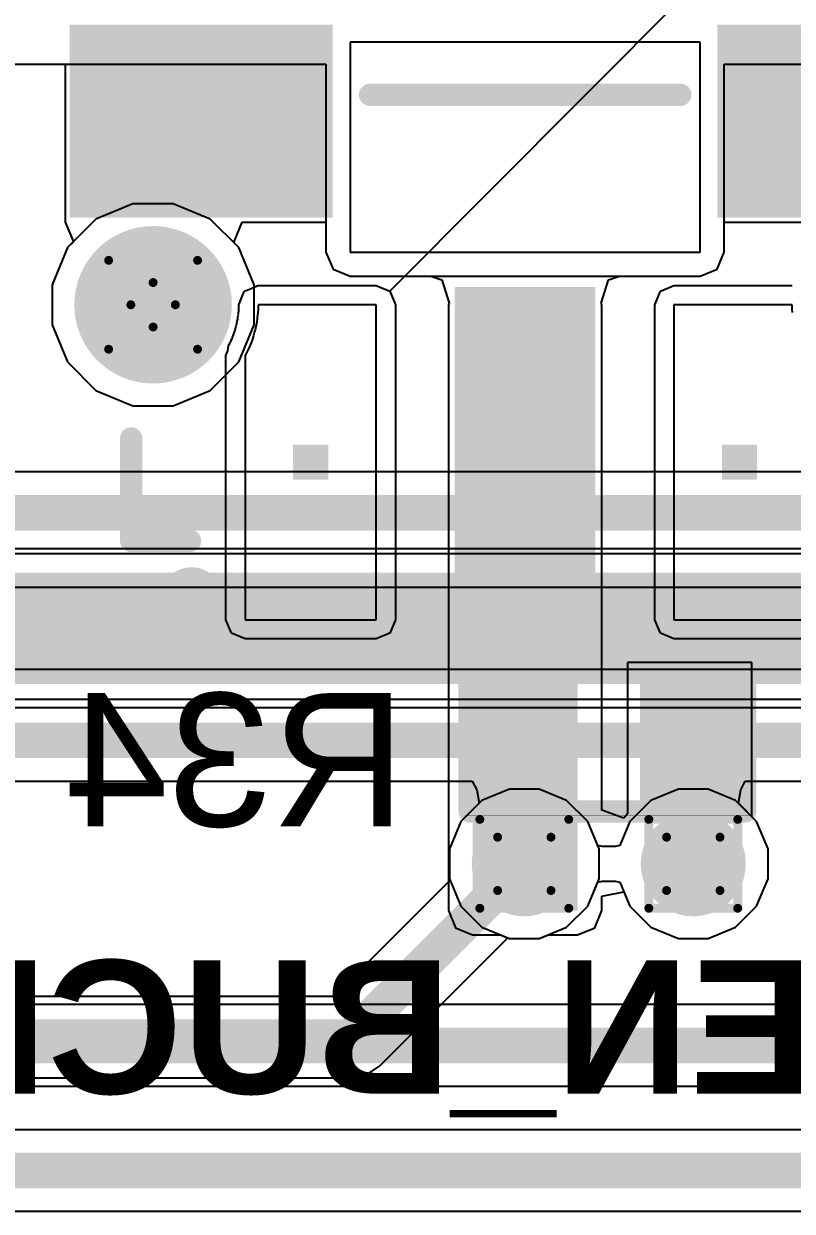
# Model space of a CAD drawing. Header units: inches. Extents: x -22 to 5433, y -13 to 5447.
# Drawn here: x 42.09 to 46.47, y 27.58 to 34.36 of the extents above; entities that cross this region are included whole.
import ezdxf

# ---------------------------------------------------------------- set-up
doc = ezdxf.new("R2010")
doc.units = ezdxf.units.IN
for name, color, linetype in [('Bottom Layer', 5, 'Continuous'), ('Bottom Overlay', 54, 'Continuous'), ('Bottom Paste', 16, 'Continuous'), ('Bottom Solder', 6, 'Continuous'), ('Drill Drawing', 1, 'Continuous'), ('Ground', 16, 'Continuous'), ('Keep-Out Layer', 6, 'Continuous'), ('Pad Holes', 156, 'Continuous'), ('Power', 76, 'Continuous'), ('Top Layer', 1, 'Continuous'), ('Top Solder', 216, 'Continuous'), ('Via Holes', 16, 'Continuous')]:
    doc.layers.add(name, color=color, linetype=linetype)
doc.styles.add('Arial', font='', dxfattribs={"height": 0.2})
doc.styles.add('Arial_Bold', font='', dxfattribs={"height": 0.2})
doc.styles.get('Arial').set_extended_font_data('Arial')
doc.styles.get('Arial_Bold').set_extended_font_data('Arial', bold=True)

msp = doc.modelspace()

# ---------------------------------------------------------------- hatches: boundary and pattern name
at = {"layer": 'Bottom Layer'}
for points in [[(43.7489, 33.3573), (42.4489, 33.3573), (42.4489, 34.2573), (43.7489, 34.2573)], [(46.1489, 34.2573), (47.4489, 34.2573), (47.4489, 33.3573), (46.1489, 33.3573)], [(44.6489, 29.2945), (45.2489, 29.2945), (45.2489, 32.7574), (44.6489, 32.7574)], [(44.6489, 32.7573), (45.2489, 32.7573), (45.2489, 30.9573), (44.6489, 30.9573)], [(43.6239, 31.9573), (43.8239, 31.9573), (43.8239, 31.7573), (43.6239, 31.7573)], [(43.6239, 31.9573), (43.8239, 31.9573), (43.8239, 31.7573), (43.6239, 31.7573)], [(46.0739, 31.9573), (46.2739, 31.9573), (46.2739, 31.7573), (46.0739, 31.7573)], [(46.0739, 31.9573), (46.2739, 31.9573), (46.2739, 31.7573), (46.0739, 31.7573)], [(44.7203, 29.9506), (44.7203, 30.5856), (45.1775, 30.5856), (45.1775, 29.9506)], [(45.6601, 29.9506), (45.6601, 30.5856), (46.1173, 30.5856), (46.1173, 29.9506)]]:
    msp.add_hatch(color=5, dxfattribs=at).paths.add_polyline_path(points)
h = msp.add_hatch(color=5, dxfattribs=at)
edge = h.paths.add_edge_path()
edge.add_arc((44.9441, 29.5622), 0.3, 0, 360)
h = msp.add_hatch(color=5, dxfattribs=at)
edge = h.paths.add_edge_path()
edge.add_arc((45.9093, 29.5622), 0.3, 0, 360)
at = {"layer": 'Bottom Paste'}
for points in [[(43.7489, 33.3573), (42.4489, 33.3573), (42.4489, 34.2573), (43.7489, 34.2573)], [(46.1489, 34.2573), (47.4489, 34.2573), (47.4489, 33.3573), (46.1489, 33.3573)], [(44.6489, 32.7573), (45.2489, 32.7573), (45.2489, 30.9573), (44.6489, 30.9573)], [(44.7203, 29.9506), (44.7203, 30.5856), (45.1775, 30.5856), (45.1775, 29.9506)], [(45.6601, 29.9506), (45.6601, 30.5856), (46.1173, 30.5856), (46.1173, 29.9506)]]:
    msp.add_hatch(color=16, dxfattribs=at).paths.add_polyline_path(points)
at = {"layer": 'Bottom Solder'}
for points in [[(43.8505, 33.2557), (42.3473, 33.2557), (42.3473, 34.3589), (43.8505, 34.3589)], [(46.0473, 34.3589), (47.5505, 34.3589), (47.5505, 33.2557), (46.0473, 33.2557)], [(44.5473, 32.8589), (45.3505, 32.8589), (45.3505, 30.8557), (44.5473, 30.8557)], [(44.6653, 29.8956), (44.6653, 30.6406), (45.2325, 30.6406), (45.2325, 29.8956)], [(45.6051, 29.8956), (45.6051, 30.6406), (46.1723, 30.6406), (46.1723, 29.8956)]]:
    msp.add_hatch(color=6, dxfattribs=at).paths.add_polyline_path(points)
h = msp.add_hatch(color=6, dxfattribs=at)
edge = h.paths.add_edge_path()
edge.add_arc((42.8239, 32.7573), 0.1016, 0, 360)
at = {"layer": 'Ground'}
h = msp.add_hatch(color=16, dxfattribs=at)
edge = h.paths.add_edge_path()
edge.add_arc((44.9441, 29.5622), 0.3, 0, 360)
h = msp.add_hatch(color=16, dxfattribs=at)
edge = h.paths.add_edge_path()
edge.add_arc((45.9093, 29.5622), 0.3, 0, 360)
at = {"layer": 'Pad Holes'}
h = msp.add_hatch(color=7, dxfattribs=at)
edge = h.paths.add_edge_path()
edge.add_arc((42.8239, 32.7573), 0.45, 0, 360)
at = {"layer": 'Power'}
h = msp.add_hatch(color=76, dxfattribs=at)
edge = h.paths.add_edge_path()
edge.add_arc((44.9441, 29.5622), 0.3, 0, 360)
h = msp.add_hatch(color=76, dxfattribs=at)
edge = h.paths.add_edge_path()
edge.add_arc((45.9093, 29.5622), 0.3, 0, 360)
at = {"layer": 'Top Layer'}
h = msp.add_hatch(color=1, dxfattribs=at)
edge = h.paths.add_edge_path()
edge.add_arc((44.9441, 29.5622), 0.3, 0, 360)
h = msp.add_hatch(color=1, dxfattribs=at)
edge = h.paths.add_edge_path()
edge.add_arc((45.9093, 29.5622), 0.3, 0, 360)
at = {"layer": 'Top Solder'}
h = msp.add_hatch(color=216, dxfattribs=at)
edge = h.paths.add_edge_path()
edge.add_arc((42.8239, 32.7573), 0.1016, 0, 360)
at = {"layer": 'Via Holes'}
h = msp.add_hatch(color=7, dxfattribs=at)
edge = h.paths.add_edge_path()
edge.add_arc((44.9441, 29.5622), 0.15, 0, 360)
h = msp.add_hatch(color=7, dxfattribs=at)
edge = h.paths.add_edge_path()
edge.add_arc((45.9093, 29.5622), 0.15, 0, 360)

# ---------------------------------------------------------------- linework, layer by layer
at = {"layer": 'Bottom Layer'}
for p, q in [((39.5417, 34.1324), (42.3219, 34.1324)), ((42.3219, 34.1324), (42.3219, 33.2303)), ((42.3219, 33.2303), (42.3219, 33.2303)), ((42.3219, 33.2303), (42.3684, 33.1179)), ((43.2842, 33.113), (43.3328, 33.2303)), ((43.3328, 33.2303), (43.8114, 33.2303)), ((43.8114, 33.2303), (43.8114, 33.0573)), ((46.0863, 33.0573), (46.0863, 33.2303)), ((46.0863, 33.2303), (46.5649, 33.2303)), ((42.3347, 33.0842), (42.2469, 32.8721)), ((42.3684, 33.1179), (42.3347, 33.0842)), ((43.313, 33.0842), (43.2842, 33.113)), ((43.4009, 32.8721), (43.313, 33.0842)), ((43.8114, 33.0573), (43.8517, 32.9601)), ((46.0461, 32.9601), (46.0863, 33.0573)), ((43.8517, 32.9601), (43.9489, 32.9199)), ((43.9489, 32.9199), (44.4096, 32.9199)), ((44.4096, 32.9199), (44.473, 32.8998)), ((45.4247, 32.8998), (45.4881, 32.9199)), ((45.4881, 32.9199), (45.9489, 32.9199)), ((45.9489, 32.9199), (46.0461, 32.9601)), ((42.2469, 32.8721), (42.2469, 32.6426)), ((43.4009, 32.6426), (43.4009, 32.8721)), ((44.473, 32.8998), (44.5149, 32.766)), ((45.3828, 32.766), (45.4247, 32.8998)), ((43.4237, 32.7304), (43.4224, 32.7126)), ((43.424, 32.7484), (43.4237, 32.7304)), ((44.0989, 32.7573), (43.4239, 32.7573)), ((43.4239, 32.7573), (43.424, 32.7484)), ((44.0989, 30.9573), (44.0989, 32.7573)), ((44.5149, 32.766), (44.5114, 32.7574)), ((44.5114, 32.7574), (44.5114, 29.2945)), ((45.3863, 32.7574), (45.3828, 32.766)), ((45.3863, 29.8687), (45.3863, 32.7574)), ((46.4739, 32.7573), (45.7989, 32.7573)), ((45.7989, 32.7573), (45.7989, 30.9573)), ((46.4737, 32.7484), (46.4739, 32.7573)), ((46.4741, 32.7304), (46.4737, 32.7484)), ((46.4753, 32.7126), (46.4741, 32.7304)), ((43.4158, 32.6589), (43.4126, 32.6411)), ((43.4181, 32.6769), (43.4158, 32.6589)), ((43.419, 32.6859), (43.4181, 32.6769)), ((43.4203, 32.6947), (43.419, 32.6859)), ((43.419, 32.6859), (43.419, 32.6859)), ((43.4224, 32.7126), (43.4203, 32.6947)), ((42.2469, 32.6426), (42.3347, 32.4305)), ((43.313, 32.4305), (43.4009, 32.6426)), ((43.3982, 32.5824), (43.3915, 32.5612)), ((43.4038, 32.6039), (43.3982, 32.5824)), ((43.4062, 32.6147), (43.4038, 32.6039)), ((43.4086, 32.6235), (43.4062, 32.6147)), ((43.4126, 32.6411), (43.4086, 32.6235)), ((43.3764, 32.5218), (43.3695, 32.5056)), ((43.3795, 32.53), (43.3764, 32.5218)), ((43.3837, 32.5403), (43.3795, 32.53)), ((43.3915, 32.5612), (43.3837, 32.5403)), ((43.3534, 32.4744), (43.3489, 32.4669)), ((43.3489, 32.4669), (43.3489, 32.4573)), ((43.3489, 32.4573), (43.3489, 30.9573)), ((43.3619, 32.4898), (43.3534, 32.4744)), ((43.3695, 32.5056), (43.3619, 32.4898)), ((42.3347, 32.4305), (42.497, 32.2682)), ((43.1507, 32.2682), (43.313, 32.4305)), ((42.497, 32.2682), (42.7091, 32.1803)), ((42.9386, 32.1803), (43.1507, 32.2682)), ((42.7091, 32.1803), (42.9386, 32.1803)), ((43.3489, 30.9573), (44.0989, 30.9573)), ((45.7989, 30.9573), (46.5489, 30.9573)), ((46.2443, 30.7126), (45.5331, 30.7126)), ((45.5331, 30.7126), (45.5331, 29.8477)), ((46.2443, 29.8311), (46.2443, 30.7126)), ((45.5133, 29.8235), (45.3863, 29.8687)), ((45.5331, 29.8477), (45.5133, 29.8235)), ((46.2713, 29.8041), (46.2443, 29.8311)), ((46.3363, 29.6472), (46.2713, 29.8041)), ((46.3363, 29.4773), (46.3363, 29.6472)), ((46.2713, 29.3204), (46.3363, 29.4773)), ((45.3863, 29.3771), (45.5133, 29.4023)), ((45.5133, 29.4023), (45.5473, 29.3204)), ((45.3863, 29.2945), (45.3863, 29.3771)), ((45.5473, 29.3204), (45.6674, 29.2003)), ((46.1511, 29.2003), (46.2713, 29.3204)), ((44.5114, 29.2945), (44.5517, 29.1973)), ((45.3461, 29.1973), (45.3863, 29.2945)), ((44.5517, 29.1973), (44.6489, 29.157)), ((45.2489, 29.157), (45.3461, 29.1973)), ((45.6674, 29.2003), (45.8243, 29.1352)), ((45.9942, 29.1352), (46.1511, 29.2003)), ((44.6489, 29.157), (44.8065, 29.157)), ((44.8065, 29.157), (44.8591, 29.1352)), ((44.8591, 29.1352), (45.029, 29.1352)), ((45.029, 29.1352), (45.0816, 29.157)), ((45.0816, 29.157), (45.2489, 29.157)), ((45.8243, 29.1352), (45.9942, 29.1352))]:
    msp.add_line(p, q, dxfattribs=at)
for points in [[(45.8887, 29.5828, 0.2032, 0.2032, 0), (45.8887, 30.2681, 0.2032, 0.2032, 0)], [(45.8887, 29.5828, 0.2032, 0.2032, 0), (45.9093, 29.5622, 0.2032, 0.2032, 0)]]:
    msp.add_lwpolyline(points, format="xyseb", dxfattribs=at)
for points in [[(45.8379, 30.2681, 0.1016, 0.1016, 1), (45.9395, 30.2681, 0.1016, 0.1016, 1)], [(45.8379, 29.5828, 0.1016, 0.1016, 1), (45.9395, 29.5828, 0.1016, 0.1016, 1)], [(45.8379, 29.5828, 0.1016, 0.1016, 1), (45.9395, 29.5828, 0.1016, 0.1016, 1)], [(45.8585, 29.5622, 0.1016, 0.1016, 1), (45.9601, 29.5622, 0.1016, 0.1016, 1)]]:
    msp.add_lwpolyline(points, format="xyseb", close=True, dxfattribs=at)
at = {"layer": 'Bottom Overlay'}
for points in [[(44.0624, 33.9573, 0.127, 0.127, 0), (45.8354, 33.9573, 0.127, 0.127, 0)], [(42.6989, 31.4073, 0.127, 0.127, 0), (42.6989, 31.9938, 0.127, 0.127, 0)], [(42.6989, 31.4073, 0.127, 0.127, 0), (43.0354, 31.4073, 0.127, 0.127, 0)], [(44.6314, 30.6745, 0.127, 0.127, 0), (46.2062, 30.6745, 0.127, 0.127, 0)], [(44.6314, 29.8617, 0.127, 0.127, 0), (44.6314, 30.6745, 0.127, 0.127, 0)], [(46.2062, 29.8617, 0.127, 0.127, 0), (46.2062, 30.6745, 0.127, 0.127, 0)], [(44.6314, 29.8617, 0.127, 0.127, 0), (46.2062, 29.8617, 0.127, 0.127, 0)], [(44.606, 29.8363, 0.00323, 0.00323, 0), (46.2316, 29.8363, 0.00323, 0.00323, 0)]]:
    msp.add_lwpolyline(points, format="xyseb", dxfattribs=at)
for points in [[(44.0306, 33.9573, 0.0635, 0.0635, 1), (44.0941, 33.9573, 0.0635, 0.0635, 1)], [(45.8036, 33.9573, 0.0635, 0.0635, 1), (45.8671, 33.9573, 0.0635, 0.0635, 1)], [(42.6671, 31.9938, 0.0635, 0.0635, 1), (42.7306, 31.9938, 0.0635, 0.0635, 1)], [(42.6671, 31.4073, 0.0635, 0.0635, 1), (42.7306, 31.4073, 0.0635, 0.0635, 1)], [(42.6671, 31.4073, 0.0635, 0.0635, 1), (42.7306, 31.4073, 0.0635, 0.0635, 1)], [(43.0036, 31.4073, 0.0635, 0.0635, 1), (43.0671, 31.4073, 0.0635, 0.0635, 1)], [(43.0947, 31.0797, 0.254, 0.254, 1), (42.9931, 31.0797, 0.254, 0.254, 1)], [(42.9296, 31.0797, 0.127, 0.127, 1), (43.0566, 31.0797, 0.127, 0.127, 1)], [(43.0312, 31.0797, 0.127, 0.127, 1), (43.1582, 31.0797, 0.127, 0.127, 1)], [(44.5996, 30.6745, 0.0635, 0.0635, 1), (44.6631, 30.6745, 0.0635, 0.0635, 1)], [(44.5996, 30.6745, 0.0635, 0.0635, 1), (44.6631, 30.6745, 0.0635, 0.0635, 1)], [(46.1744, 30.6745, 0.0635, 0.0635, 1), (46.2379, 30.6745, 0.0635, 0.0635, 1)], [(46.1744, 30.6745, 0.0635, 0.0635, 1), (46.2379, 30.6745, 0.0635, 0.0635, 1)], [(44.5996, 29.8617, 0.0635, 0.0635, 1), (44.6631, 29.8617, 0.0635, 0.0635, 1)], [(44.5996, 29.8617, 0.0635, 0.0635, 1), (44.6631, 29.8617, 0.0635, 0.0635, 1)], [(46.1744, 29.8617, 0.0635, 0.0635, 1), (46.2379, 29.8617, 0.0635, 0.0635, 1)], [(46.1744, 29.8617, 0.0635, 0.0635, 1), (46.2379, 29.8617, 0.0635, 0.0635, 1)], [(44.6052, 29.8363, 0.00161, 0.00161, 1), (44.6068, 29.8363, 0.00161, 0.00161, 1)], [(46.2308, 29.8363, 0.00161, 0.00161, 1), (46.2324, 29.8363, 0.00161, 0.00161, 1)]]:
    msp.add_lwpolyline(points, format="xyseb", close=True, dxfattribs=at)
at = {"layer": 'Bottom Solder'}
for p, q in [((44.1766, 32.8351), (5432.8521, 5447.4931)), ((43.3461, 32.8351), (43.3841, 32.8508)), ((43.3841, 32.8508), (43.4219, 32.8673)), ((43.4219, 32.8673), (43.4229, 32.8669)), ((43.4229, 32.8669), (43.4239, 32.8673)), ((43.4239, 32.8673), (44.0989, 32.8673)), ((44.0989, 32.8673), (44.1766, 32.8351)), ((45.7211, 32.8351), (45.7989, 32.8673)), ((45.7989, 32.8673), (46.4739, 32.8673)), ((46.4739, 32.8673), (46.4748, 32.8669)), ((43.3139, 32.7573), (43.3296, 32.7954)), ((43.3296, 32.7954), (43.3447, 32.8337)), ((43.3447, 32.8337), (43.3457, 32.8341)), ((43.3457, 32.8341), (43.3461, 32.8351)), ((44.1766, 32.8351), (44.2088, 32.7573)), ((45.6889, 32.7573), (45.7211, 32.8351)), ((43.3114, 32.7097), (43.3129, 32.7228)), ((43.3129, 32.7228), (43.3138, 32.7353)), ((43.3138, 32.7353), (43.314, 32.7485)), ((43.3143, 32.7564), (43.3139, 32.7573)), ((43.3139, 32.7554), (43.3143, 32.7564)), ((43.314, 32.7485), (43.3139, 32.7554)), ((44.2088, 32.7573), (44.2088, 30.9573)), ((45.6889, 30.9573), (45.6889, 32.7573)), ((43.3, 32.6434), (43.3019, 32.6502)), ((43.3019, 32.6502), (43.3049, 32.6632)), ((43.3049, 32.6632), (43.3071, 32.6756)), ((43.3071, 32.6756), (43.3088, 32.6888)), ((43.3088, 32.6888), (43.3094, 32.6958)), ((43.3094, 32.6958), (43.3112, 32.6992)), ((43.3103, 32.7029), (43.3114, 32.7097)), ((43.3112, 32.6992), (43.3103, 32.7029)), ((43.2779, 32.5721), (43.2813, 32.5804)), ((43.2813, 32.5804), (43.2874, 32.5969)), ((43.2874, 32.5969), (43.2925, 32.6128)), ((43.2925, 32.6128), (43.2969, 32.6297)), ((43.2969, 32.6297), (43.2989, 32.6386)), ((43.2989, 32.6386), (43.3004, 32.6408)), ((43.3004, 32.6408), (43.3, 32.6434)), ((43.2502, 32.4942), (43.2547, 32.5236)), ((43.2547, 32.5236), (43.2581, 32.5294)), ((43.2581, 32.5294), (43.2642, 32.5403)), ((43.2642, 32.5403), (43.2694, 32.5511)), ((43.2694, 32.5511), (43.2743, 32.5626)), ((43.2743, 32.5626), (43.2766, 32.5688)), ((43.2766, 32.5688), (43.2779, 32.5702)), ((43.2779, 32.5702), (43.2779, 32.5721)), ((43.2389, 32.4668), (43.2502, 32.4942)), ((43.2389, 32.4572), (43.2389, 32.4668)), ((43.2389, 30.9573), (43.2389, 32.4572)), ((43.2711, 30.8796), (43.2389, 30.9573)), ((44.2088, 30.9573), (44.1766, 30.8796)), ((45.7211, 30.8796), (45.6889, 30.9573)), ((43.3489, 30.8474), (43.2711, 30.8796)), ((44.0989, 30.8474), (43.3489, 30.8474)), ((44.1766, 30.8796), (44.0989, 30.8474)), ((45.7989, 30.8474), (45.7211, 30.8796)), ((46.5489, 30.8474), (45.7989, 30.8474))]:
    msp.add_line(p, q, dxfattribs=at)
at = {"layer": 'Drill Drawing'}
for points in [[(42.5699, 33.0113, 0.0508, 0.0508, 0), (42.8239, 32.8843, 0.0508, 0.0508, 0)], [(42.5699, 33.0113, 0.0508, 0.0508, 0), (42.6969, 32.7573, 0.0508, 0.0508, 0)], [(42.8239, 32.8843, 0.0508, 0.0508, 0), (43.0779, 33.0113, 0.0508, 0.0508, 0)], [(42.9509, 32.7573, 0.0508, 0.0508, 0), (43.0779, 33.0113, 0.0508, 0.0508, 0)], [(42.5699, 32.5033, 0.0508, 0.0508, 0), (42.6969, 32.7573, 0.0508, 0.0508, 0)], [(42.9509, 32.7573, 0.0508, 0.0508, 0), (43.0779, 32.5033, 0.0508, 0.0508, 0)], [(42.5699, 32.5033, 0.0508, 0.0508, 0), (42.8239, 32.6303, 0.0508, 0.0508, 0)], [(42.8239, 32.6303, 0.0508, 0.0508, 0), (43.0779, 32.5033, 0.0508, 0.0508, 0)], [(44.6901, 29.8162, 0.0508, 0.0508, 0), (45.1981, 29.8162, 0.0508, 0.0508, 0)], [(44.6901, 29.3082, 0.0508, 0.0508, 0), (44.6901, 29.8162, 0.0508, 0.0508, 0)], [(45.1981, 29.3082, 0.0508, 0.0508, 0), (45.1981, 29.8162, 0.0508, 0.0508, 0)], [(45.6553, 29.8162, 0.0508, 0.0508, 0), (46.1633, 29.8162, 0.0508, 0.0508, 0)], [(45.6553, 29.3082, 0.0508, 0.0508, 0), (45.6553, 29.8162, 0.0508, 0.0508, 0)], [(46.1633, 29.3082, 0.0508, 0.0508, 0), (46.1633, 29.8162, 0.0508, 0.0508, 0)], [(44.7917, 29.7146, 0.0508, 0.0508, 0), (45.0965, 29.7146, 0.0508, 0.0508, 0)], [(44.7917, 29.4098, 0.0508, 0.0508, 0), (44.7917, 29.7146, 0.0508, 0.0508, 0)], [(45.0965, 29.4098, 0.0508, 0.0508, 0), (45.0965, 29.7146, 0.0508, 0.0508, 0)], [(45.7569, 29.7146, 0.0508, 0.0508, 0), (46.0617, 29.7146, 0.0508, 0.0508, 0)], [(45.7569, 29.4098, 0.0508, 0.0508, 0), (45.7569, 29.7146, 0.0508, 0.0508, 0)], [(46.0617, 29.4098, 0.0508, 0.0508, 0), (46.0617, 29.7146, 0.0508, 0.0508, 0)], [(44.7917, 29.4098, 0.0508, 0.0508, 0), (45.0965, 29.4098, 0.0508, 0.0508, 0)], [(45.7569, 29.4098, 0.0508, 0.0508, 0), (46.0617, 29.4098, 0.0508, 0.0508, 0)], [(44.6901, 29.3082, 0.0508, 0.0508, 0), (45.1981, 29.3082, 0.0508, 0.0508, 0)], [(45.6553, 29.3082, 0.0508, 0.0508, 0), (46.1633, 29.3082, 0.0508, 0.0508, 0)]]:
    msp.add_lwpolyline(points, format="xyseb", dxfattribs=at)
for points in [[(42.5572, 33.0113, 0.0254, 0.0254, 1), (42.5826, 33.0113, 0.0254, 0.0254, 1)], [(42.5572, 33.0113, 0.0254, 0.0254, 1), (42.5826, 33.0113, 0.0254, 0.0254, 1)], [(43.0652, 33.0113, 0.0254, 0.0254, 1), (43.0906, 33.0113, 0.0254, 0.0254, 1)], [(43.0652, 33.0113, 0.0254, 0.0254, 1), (43.0906, 33.0113, 0.0254, 0.0254, 1)], [(42.8112, 32.8843, 0.0254, 0.0254, 1), (42.8366, 32.8843, 0.0254, 0.0254, 1)], [(42.8112, 32.8843, 0.0254, 0.0254, 1), (42.8366, 32.8843, 0.0254, 0.0254, 1)], [(42.6842, 32.7573, 0.0254, 0.0254, 1), (42.7096, 32.7573, 0.0254, 0.0254, 1)], [(42.6842, 32.7573, 0.0254, 0.0254, 1), (42.7096, 32.7573, 0.0254, 0.0254, 1)], [(42.9382, 32.7573, 0.0254, 0.0254, 1), (42.9636, 32.7573, 0.0254, 0.0254, 1)], [(42.9382, 32.7573, 0.0254, 0.0254, 1), (42.9636, 32.7573, 0.0254, 0.0254, 1)], [(42.8112, 32.6303, 0.0254, 0.0254, 1), (42.8366, 32.6303, 0.0254, 0.0254, 1)], [(42.8112, 32.6303, 0.0254, 0.0254, 1), (42.8366, 32.6303, 0.0254, 0.0254, 1)], [(42.5572, 32.5033, 0.0254, 0.0254, 1), (42.5826, 32.5033, 0.0254, 0.0254, 1)], [(42.5572, 32.5033, 0.0254, 0.0254, 1), (42.5826, 32.5033, 0.0254, 0.0254, 1)], [(43.0652, 32.5033, 0.0254, 0.0254, 1), (43.0906, 32.5033, 0.0254, 0.0254, 1)], [(43.0652, 32.5033, 0.0254, 0.0254, 1), (43.0906, 32.5033, 0.0254, 0.0254, 1)], [(44.6774, 29.8162, 0.0254, 0.0254, 1), (44.7028, 29.8162, 0.0254, 0.0254, 1)], [(44.6774, 29.8162, 0.0254, 0.0254, 1), (44.7028, 29.8162, 0.0254, 0.0254, 1)], [(45.1854, 29.8162, 0.0254, 0.0254, 1), (45.2108, 29.8162, 0.0254, 0.0254, 1)], [(45.1854, 29.8162, 0.0254, 0.0254, 1), (45.2108, 29.8162, 0.0254, 0.0254, 1)], [(45.6426, 29.8162, 0.0254, 0.0254, 1), (45.668, 29.8162, 0.0254, 0.0254, 1)], [(45.6426, 29.8162, 0.0254, 0.0254, 1), (45.668, 29.8162, 0.0254, 0.0254, 1)], [(46.1506, 29.8162, 0.0254, 0.0254, 1), (46.176, 29.8162, 0.0254, 0.0254, 1)], [(46.1506, 29.8162, 0.0254, 0.0254, 1), (46.176, 29.8162, 0.0254, 0.0254, 1)], [(44.779, 29.7146, 0.0254, 0.0254, 1), (44.8044, 29.7146, 0.0254, 0.0254, 1)], [(44.779, 29.7146, 0.0254, 0.0254, 1), (44.8044, 29.7146, 0.0254, 0.0254, 1)], [(45.0838, 29.7146, 0.0254, 0.0254, 1), (45.1092, 29.7146, 0.0254, 0.0254, 1)], [(45.0838, 29.7146, 0.0254, 0.0254, 1), (45.1092, 29.7146, 0.0254, 0.0254, 1)], [(45.7442, 29.7146, 0.0254, 0.0254, 1), (45.7696, 29.7146, 0.0254, 0.0254, 1)], [(45.7442, 29.7146, 0.0254, 0.0254, 1), (45.7696, 29.7146, 0.0254, 0.0254, 1)], [(46.049, 29.7146, 0.0254, 0.0254, 1), (46.0744, 29.7146, 0.0254, 0.0254, 1)], [(46.049, 29.7146, 0.0254, 0.0254, 1), (46.0744, 29.7146, 0.0254, 0.0254, 1)], [(44.779, 29.4098, 0.0254, 0.0254, 1), (44.8044, 29.4098, 0.0254, 0.0254, 1)], [(44.779, 29.4098, 0.0254, 0.0254, 1), (44.8044, 29.4098, 0.0254, 0.0254, 1)], [(45.0838, 29.4098, 0.0254, 0.0254, 1), (45.1092, 29.4098, 0.0254, 0.0254, 1)], [(45.0838, 29.4098, 0.0254, 0.0254, 1), (45.1092, 29.4098, 0.0254, 0.0254, 1)], [(45.7442, 29.4098, 0.0254, 0.0254, 1), (45.7696, 29.4098, 0.0254, 0.0254, 1)], [(45.7442, 29.4098, 0.0254, 0.0254, 1), (45.7696, 29.4098, 0.0254, 0.0254, 1)], [(46.049, 29.4098, 0.0254, 0.0254, 1), (46.0744, 29.4098, 0.0254, 0.0254, 1)], [(46.049, 29.4098, 0.0254, 0.0254, 1), (46.0744, 29.4098, 0.0254, 0.0254, 1)], [(44.6774, 29.3082, 0.0254, 0.0254, 1), (44.7028, 29.3082, 0.0254, 0.0254, 1)], [(44.6774, 29.3082, 0.0254, 0.0254, 1), (44.7028, 29.3082, 0.0254, 0.0254, 1)], [(45.1854, 29.3082, 0.0254, 0.0254, 1), (45.2108, 29.3082, 0.0254, 0.0254, 1)], [(45.1854, 29.3082, 0.0254, 0.0254, 1), (45.2108, 29.3082, 0.0254, 0.0254, 1)], [(45.6426, 29.3082, 0.0254, 0.0254, 1), (45.668, 29.3082, 0.0254, 0.0254, 1)], [(45.6426, 29.3082, 0.0254, 0.0254, 1), (45.668, 29.3082, 0.0254, 0.0254, 1)], [(46.1506, 29.3082, 0.0254, 0.0254, 1), (46.176, 29.3082, 0.0254, 0.0254, 1)], [(46.1506, 29.3082, 0.0254, 0.0254, 1), (46.176, 29.3082, 0.0254, 0.0254, 1)]]:
    msp.add_lwpolyline(points, format="xyseb", close=True, dxfattribs=at)
at = {"layer": 'Ground'}
for p, q in [((39.2568, 34.1324), (43.8114, 34.1324)), ((43.8114, 34.1324), (43.8114, 33.0573)), ((46.0863, 33.0573), (46.0863, 34.1324)), ((46.0863, 34.1324), (66.9544, 34.1324)), ((42.7091, 33.3343), (42.497, 33.2465)), ((42.9386, 33.3343), (42.7091, 33.3343)), ((43.1507, 33.2465), (42.9386, 33.3343)), ((42.497, 33.2465), (42.3347, 33.0842)), ((43.313, 33.0842), (43.1507, 33.2465)), ((42.3347, 33.0842), (42.2469, 32.8721)), ((43.4009, 32.8721), (43.313, 33.0842)), ((43.8114, 33.0573), (43.8517, 32.9601)), ((46.0461, 32.9601), (46.0863, 33.0573)), ((43.8517, 32.9601), (43.9489, 32.9199)), ((43.9489, 32.9199), (45.9489, 32.9199)), ((45.9489, 32.9199), (46.0461, 32.9601)), ((42.2469, 32.8721), (42.2469, 32.6426)), ((43.4009, 32.6426), (43.4009, 32.8721)), ((42.2469, 32.6426), (42.3347, 32.4305)), ((43.313, 32.4305), (43.4009, 32.6426)), ((42.3347, 32.4305), (42.497, 32.2682)), ((43.1507, 32.2682), (43.313, 32.4305)), ((42.497, 32.2682), (42.7091, 32.1803)), ((42.9386, 32.1803), (43.1507, 32.2682)), ((42.7091, 32.1803), (42.9386, 32.1803)), ((47.2069, 31.8019), (40.3603, 31.8019)), ((23.476, 31.3358), (47.3155, 31.3358)), ((57.4049, 31.1415), (32.0006, 31.1415)), ((32.0972, 30.6754), (57.3083, 30.6754)), ((49.5675, 30.5012), (33.2399, 30.5012)), ((33.3365, 30.0351), (44.6471, 30.0351)), ((44.6471, 30.0351), (44.6722, 29.9844)), ((46.1811, 29.9844), (46.2063, 30.0351)), ((46.2063, 30.0351), (49.471, 30.0351)), ((44.6722, 29.9844), (44.686, 29.9081)), ((46.1673, 29.9081), (46.1811, 29.9844)), ((44.686, 29.9081), (44.5821, 29.8041)), ((46.2713, 29.8041), (46.1673, 29.9081)), ((44.5821, 29.8041), (44.5171, 29.6472)), ((46.3363, 29.6472), (46.2713, 29.8041)), ((44.5171, 29.6472), (44.5171, 29.4773)), ((46.3363, 29.4773), (46.3363, 29.6472)), ((44.5171, 29.4773), (44.5821, 29.3204)), ((45.3061, 29.3204), (45.3632, 29.4582)), ((45.3632, 29.4582), (45.3898, 29.4625)), ((45.3898, 29.4625), (45.4635, 29.4625)), ((45.4635, 29.4625), (45.4902, 29.4582)), ((45.4902, 29.4582), (45.5473, 29.3204)), ((46.2713, 29.3204), (46.3363, 29.4773)), ((44.5821, 29.3204), (44.7022, 29.2003)), ((45.1859, 29.2003), (45.3061, 29.3204)), ((45.5473, 29.3204), (45.6674, 29.2003)), ((46.1511, 29.2003), (46.2713, 29.3204)), ((44.7022, 29.2003), (44.8591, 29.1352)), ((45.029, 29.1352), (45.1859, 29.2003)), ((45.6674, 29.2003), (45.8243, 29.1352)), ((45.9942, 29.1352), (46.1511, 29.2003)), ((44.8591, 29.1352), (45.029, 29.1352)), ((45.8243, 29.1352), (45.9942, 29.1352)), ((57.2415, 28.7573), (32.639, 28.7573)), ((32.7355, 28.2911), (57.1449, 28.2911)), ((56.4745, 28.0427), (34.8207, 28.0427)), ((34.9173, 27.5766), (56.3779, 27.5766))]:
    msp.add_line(p, q, dxfattribs=at)
for points in [[(23.3795, 31.5688, 0.2032, 0.2032, 0), (47.3155, 31.5688, 0.2032, 0.2032, 0)], [(32.0006, 30.9084, 0.2032, 0.2032, 0), (57.4049, 30.9084, 0.2032, 0.2032, 0)], [(33.2399, 30.2681, 0.2032, 0.2032, 0), (49.5675, 30.2681, 0.2032, 0.2032, 0)], [(32.639, 28.5242, 0.2032, 0.2032, 0), (57.2415, 28.5242, 0.2032, 0.2032, 0)], [(34.8207, 27.8096, 0.2032, 0.2032, 0), (56.4745, 27.8096, 0.2032, 0.2032, 0)]]:
    msp.add_lwpolyline(points, format="xyseb", dxfattribs=at)
at = {"layer": 'Keep-Out Layer'}
for p, q in [((45.9489, 34.2573), (43.9489, 34.2573)), ((43.9489, 34.2573), (43.9489, 33.0573)), ((45.9489, 33.0573), (45.9489, 34.2573)), ((43.9489, 33.0573), (45.9489, 33.0573))]:
    msp.add_line(p, q, dxfattribs=at)
at = {"layer": 'Power'}
for p, q in [((39.5417, 34.1324), (43.8114, 34.1324)), ((43.8114, 34.1324), (43.8114, 33.0573)), ((46.0863, 33.0573), (46.0863, 34.1324)), ((46.0863, 34.1324), (61.7221, 34.1324)), ((42.7091, 33.3343), (42.497, 33.2465)), ((42.9386, 33.3343), (42.7091, 33.3343)), ((43.1507, 33.2465), (42.9386, 33.3343)), ((42.497, 33.2465), (42.3347, 33.0842)), ((43.313, 33.0842), (43.1507, 33.2465)), ((42.3347, 33.0842), (42.2469, 32.8721)), ((43.4009, 32.8721), (43.313, 33.0842)), ((43.8114, 33.0573), (43.8517, 32.9601)), ((46.0461, 32.9601), (46.0863, 33.0573)), ((43.8517, 32.9601), (43.9489, 32.9199)), ((43.9489, 32.9199), (45.9489, 32.9199)), ((45.9489, 32.9199), (46.0461, 32.9601)), ((42.2469, 32.8721), (42.2469, 32.6426)), ((43.4009, 32.6426), (43.4009, 32.8721)), ((42.2469, 32.6426), (42.3347, 32.4305)), ((43.313, 32.4305), (43.4009, 32.6426)), ((42.3347, 32.4305), (42.497, 32.2682)), ((43.1507, 32.2682), (43.313, 32.4305)), ((42.497, 32.2682), (42.7091, 32.1803)), ((42.9386, 32.1803), (43.1507, 32.2682)), ((42.7091, 32.1803), (42.9386, 32.1803)), ((47.458, 31.3617), (8.1395, 31.3617)), ((8.3272, 30.4552), (51.8599, 30.4552)), ((44.8591, 29.9892), (44.7022, 29.9242)), ((45.029, 29.9892), (44.8591, 29.9892)), ((45.1859, 29.9242), (45.029, 29.9892)), ((44.7022, 29.9242), (44.5821, 29.8041)), ((45.3061, 29.8041), (45.1859, 29.9242)), ((44.5821, 29.8041), (44.5171, 29.6472)), ((45.3711, 29.6472), (45.3061, 29.8041)), ((44.5171, 29.6472), (44.5171, 29.4773)), ((45.3711, 29.4773), (45.3711, 29.6472)), ((44.5207, 29.4685), (43.8569, 28.8047)), ((44.5171, 29.4773), (44.5207, 29.4685)), ((45.3061, 29.3204), (45.3711, 29.4773)), ((45.1859, 29.2003), (45.3061, 29.3204)), ((45.029, 29.1352), (45.1859, 29.2003)), ((44.1183, 28.4068), (44.8503, 29.1389)), ((44.8503, 29.1389), (44.8591, 29.1352)), ((44.8591, 29.1352), (45.029, 29.1352)), ((43.8569, 28.8047), (40.4222, 28.8047)), ((44.0427, 28.3563), (44.1183, 28.4068)), ((35.4169, 28.3386), (43.9535, 28.3386)), ((43.9535, 28.3386), (44.0427, 28.3563))]:
    msp.add_line(p, q, dxfattribs=at)
for points in [[(8.1395, 30.9084, 0.635, 0.635, 0), (52.0476, 30.9084, 0.635, 0.635, 0)], [(43.9535, 28.5716, 0.2032, 0.2032, 0), (44.9441, 29.5622, 0.2032, 0.2032, 0)], [(35.3204, 28.5716, 0.2032, 0.2032, 0), (43.9535, 28.5716, 0.2032, 0.2032, 0)]]:
    msp.add_lwpolyline(points, format="xyseb", dxfattribs=at)
for points in [[(44.8933, 29.5622, 0.1016, 0.1016, 1), (44.9949, 29.5622, 0.1016, 0.1016, 1)], [(43.9027, 28.5716, 0.1016, 0.1016, 1), (44.0043, 28.5716, 0.1016, 0.1016, 1)], [(43.9027, 28.5716, 0.1016, 0.1016, 1), (44.0043, 28.5716, 0.1016, 0.1016, 1)]]:
    msp.add_lwpolyline(points, format="xyseb", close=True, dxfattribs=at)
at = {"layer": 'Top Layer'}
for p, q in [((39.2568, 34.1324), (43.8114, 34.1324)), ((43.8114, 34.1324), (43.8114, 33.0573)), ((46.0863, 33.0573), (46.0863, 34.1324)), ((46.0863, 34.1324), (47.8588, 34.1324)), ((42.7091, 33.3343), (42.497, 33.2465)), ((42.9386, 33.3343), (42.7091, 33.3343)), ((43.1507, 33.2465), (42.9386, 33.3343)), ((42.497, 33.2465), (42.3347, 33.0842)), ((43.313, 33.0842), (43.1507, 33.2465)), ((42.3347, 33.0842), (42.2469, 32.8721)), ((43.4009, 32.8721), (43.313, 33.0842)), ((43.8114, 33.0573), (43.8517, 32.9601)), ((46.0461, 32.9601), (46.0863, 33.0573)), ((43.8517, 32.9601), (43.9489, 32.9199)), ((43.9489, 32.9199), (45.9489, 32.9199)), ((45.9489, 32.9199), (46.0461, 32.9601)), ((42.2469, 32.8721), (42.2469, 32.6426)), ((43.4009, 32.6426), (43.4009, 32.8721)), ((42.2469, 32.6426), (42.3347, 32.4305)), ((43.313, 32.4305), (43.4009, 32.6426)), ((42.3347, 32.4305), (42.497, 32.2682)), ((43.1507, 32.2682), (43.313, 32.4305)), ((42.497, 32.2682), (42.7091, 32.1803)), ((42.9386, 32.1803), (43.1507, 32.2682)), ((42.7091, 32.1803), (42.9386, 32.1803)), ((44.8591, 29.9892), (44.7022, 29.9242)), ((45.029, 29.9892), (44.8591, 29.9892)), ((45.1859, 29.9242), (45.029, 29.9892)), ((45.8243, 29.9892), (45.6674, 29.9242)), ((45.9942, 29.9892), (45.8243, 29.9892)), ((46.1511, 29.9242), (45.9942, 29.9892)), ((44.7022, 29.9242), (44.5821, 29.8041)), ((45.3061, 29.8041), (45.1859, 29.9242)), ((45.6674, 29.9242), (45.5473, 29.8041)), ((46.2713, 29.8041), (46.1511, 29.9242)), ((44.5821, 29.8041), (44.5171, 29.6472)), ((45.3632, 29.6663), (45.3061, 29.8041)), ((45.5473, 29.8041), (45.4902, 29.6663)), ((46.3363, 29.6472), (46.2713, 29.8041)), ((45.3898, 29.662), (45.3632, 29.6663)), ((45.4635, 29.662), (45.3898, 29.662)), ((45.4902, 29.6663), (45.4635, 29.662)), ((44.5171, 29.6472), (44.5171, 29.4773)), ((46.3363, 29.4773), (46.3363, 29.6472)), ((44.5171, 29.4773), (44.5821, 29.3204)), ((45.3061, 29.3204), (45.3632, 29.4582)), ((45.3632, 29.4582), (45.3898, 29.4625)), ((45.3898, 29.4625), (45.4635, 29.4625)), ((45.4635, 29.4625), (45.4902, 29.4582)), ((45.4902, 29.4582), (45.5473, 29.3204)), ((46.2713, 29.3204), (46.3363, 29.4773)), ((44.5821, 29.3204), (44.7022, 29.2003)), ((45.1859, 29.2003), (45.3061, 29.3204)), ((45.5473, 29.3204), (45.6674, 29.2003)), ((46.1511, 29.2003), (46.2713, 29.3204)), ((44.7022, 29.2003), (44.8591, 29.1352)), ((45.029, 29.1352), (45.1859, 29.2003)), ((45.6674, 29.2003), (45.8243, 29.1352)), ((45.9942, 29.1352), (46.1511, 29.2003)), ((44.8591, 29.1352), (45.029, 29.1352)), ((45.8243, 29.1352), (45.9942, 29.1352))]:
    msp.add_line(p, q, dxfattribs=at)

# ---------------------------------------------------------------- texts
at = {"layer": 'Bottom Overlay', "style": 'Arial', "text_generation_flag": 2}
msp.add_text('R34', height=0.762, dxfattribs=at).set_placement((44.2689, 29.7761))
at = {"layer": 'Bottom Overlay', "style": 'Arial_Bold', "text_generation_flag": 2}
msp.add_text('EN_BUCK', height=0.762, rotation=360, dxfattribs=at).set_placement((46.598, 28.2487))

doc.saveas('drawing.dxf')
